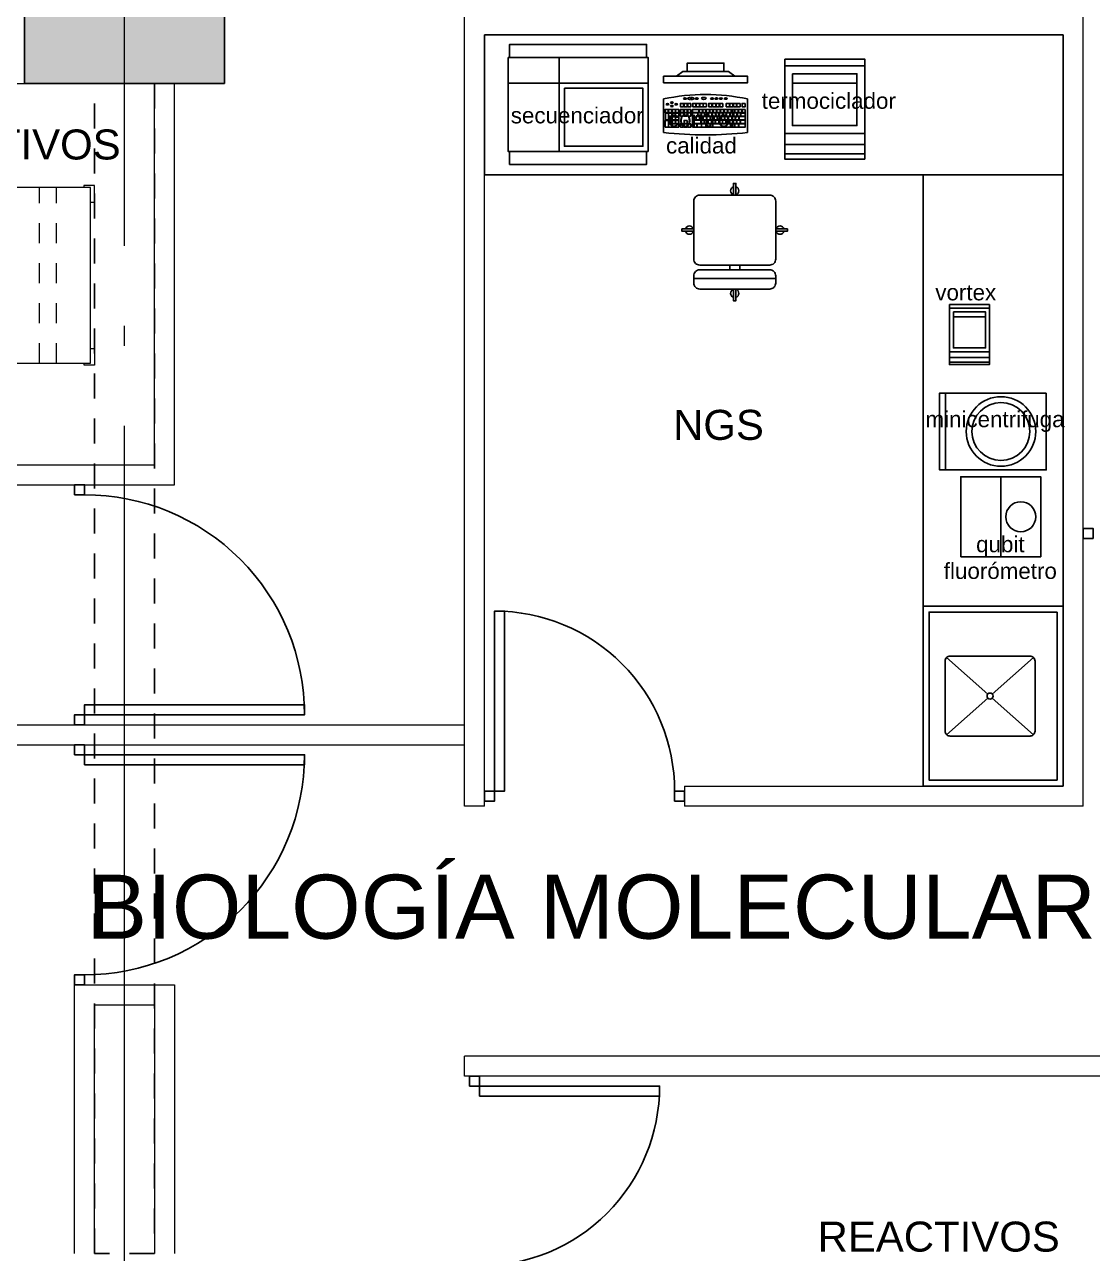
# Model space of a CAD drawing. Header units: metres. Extents: x -22 to 564, y 0 to 143.
# Drawn here: x 303.69 to 309.03, y 34.53 to 40.67 of the extents above; entities that cross this region are included whole.
import ezdxf

# ---------------------------------------------------------------- set-up
doc = ezdxf.new("R2010")
doc.units = ezdxf.units.M
for name, pattern in [('EJES630', [6.3, 5.5, -0.4, 0, -0.4]), ('XREF 3N NEURO-ONCOLOGIA$0$HIDDEN2', [0.1875, 0.125, -0.0625]), ('XREF 3N NEURO-ONCOLOGIA$0$PDF_IMPORT', [1, 0.8, -0.2])]:
    doc.linetypes.add(name, pattern=pattern)
doc.layers.add('EJES', color=11, linetype='EJES630', lineweight=0)
doc.layers.add('XREF 3N NEURO-ONCOLOGIA$0$MUROS DE TABLAROCA', color=150, linetype='Continuous', lineweight=13)
for name, color, linetype in [('TEXTO', 7, 'Continuous'), ('XREF 3N NEURO-ONCOLOGIA$0$-CG-M-WALL', 7, 'Continuous'), ('XREF 3N NEURO-ONCOLOGIA$0$CANCELES', 1, 'Continuous'), ('XREF 3N NEURO-ONCOLOGIA$0$COLUMNAS', 6, 'Continuous'), ('XREF 3N NEURO-ONCOLOGIA$0$CONTRAVENTEOS', 6, 'XREF 3N NEURO-ONCOLOGIA$0$HIDDEN2'), ('XREF 3N NEURO-ONCOLOGIA$0$MOBILIARIO', 161, 'Continuous'), ('XREF 3N NEURO-ONCOLOGIA$0$MOBILIARIO FIJO', 40, 'Continuous'), ('XREF 3N NEURO-ONCOLOGIA$0$TEXTO', 7, 'Continuous')]:
    doc.layers.add(name, color=color, linetype=linetype)
doc.styles.add('100 SUBTITULOS 30', font='arial.ttf', dxfattribs={"height": 0.3})
doc.styles.add('XREF 3N NEURO-ONCOLOGIA$0$100 SUBTITULOS 30', font='arial.ttf', dxfattribs={"height": 0.3})

# ---------------------------------------------------------------- blocks, each defined once
blk = doc.blocks.new('XREF 3N NEURO-ONCOLOGIA$0$C-1')
at = {"layer": 'XREF 3N NEURO-ONCOLOGIA$0$-CG-M-WALL', "true_color": 0x636466}
h = blk.add_hatch(color=251, dxfattribs=at)
h.dxf.hatch_style = 1
h.paths.add_polyline_path([(-0.5, -0.5), (-0.5, 0.5), (0.5, 0.5), (0.5, -0.5)])
blk.add_lwpolyline([(-0.5, -0.5), (-0.5, 0.5), (0.5, 0.5), (0.5, -0.5)], close=True)
blk = doc.blocks.new('XREF 3N NEURO-ONCOLOGIA$0$XR-00$0$04 AQ 03$0$51144A1J')
at = {"layer": 'XREF 3N NEURO-ONCOLOGIA$0$MOBILIARIO'}
for p, q in [((-0.205, 0.5256), (0.205, 0.5256)), ((-0.025, 0.4585), (-0.025, 0.4824)), ((0.025, 0.4585), (0.025, 0.4824))]:
    blk.add_line(p, q, dxfattribs=at)
for points in [[(-0.0062, 0.5782), (-0.0062, 0.6367), (0.0062, 0.6367), (0.0062, 0.5782)], [(-0.205, 0.2773), (-0.2635, 0.2773), (-0.2635, 0.2897), (-0.205, 0.2897)], [(0.205, 0.2773), (0.2635, 0.2773), (0.2635, 0.2897), (0.205, 0.2897)], [(-0.0062, 0.1085), (-0.0062, 0.05), (0.0062, 0.05), (0.0062, 0.1085)]]:
    blk.add_lwpolyline(points, dxfattribs=at)
for points in [[(0.205, 0.5482, 0.414214), (0.175, 0.5782), (-0.175, 0.5782, 0.414214), (-0.205, 0.5482), (-0.205, 0.5124, 0.414214), (-0.175, 0.4824), (0.175, 0.4824, 0.414214), (0.205, 0.5124)], [(0.205, 0.4285, 0.414214), (0.175, 0.4585), (-0.175, 0.4585, 0.414214), (-0.205, 0.4285), (-0.205, 0.1385, 0.414214), (-0.175, 0.1085), (0.175, 0.1085, 0.414214), (0.205, 0.1385)]]:
    blk.add_lwpolyline(points, format="xyb", close=True, dxfattribs=at)
for centre, start, end in [((0, 0.5998), 107.37707, 252.62293), ((0, 0.5998), 287.37803, 72.62197), ((-0.2266, 0.2835), 17.37803, 162.62197), ((-0.2266, 0.2835), 197.37707, 342.62293), ((0.2266, 0.2835), 17.37803, 162.62197), ((0.2266, 0.2835), 197.37707, 342.62293), ((0, 0.0869), 107.37707, 252.62293), ((0, 0.0869), 287.37803, 72.62197)]:
    blk.add_arc(centre, 0.0207, start, end, dxfattribs=at)
blk = doc.blocks.new('XREF 3N NEURO-ONCOLOGIA$0$MESCVERT')
for p, q in [((-0.1931, -0.1478), (-0.01, -0.3538)), ((0.1931, -0.1478), (0.01, -0.3538)), ((-0.01, -0.3762), (-0.1931, -0.5822)), ((0.01, -0.3762), (0.1931, -0.5822))]:
    blk.add_line(p, q)
for points in [[(0.45, 0), (-0.45, 0), (-0.45, -0.7), (0.45, -0.7)], [(0.42, -0.03), (-0.42, -0.03), (-0.42, -0.67), (0.42, -0.67)]]:
    blk.add_lwpolyline(points, close=True)
blk.add_lwpolyline([(-0.2, -0.165, -0.414214), (-0.175, -0.14), (0.175, -0.14, -0.414214), (0.2, -0.165), (0.2, -0.565, -0.414214), (0.175, -0.59), (-0.175, -0.59, -0.414214), (-0.2, -0.565)], format="xyb", close=True)
blk.add_circle((0, -0.365), 0.015)
blk = doc.blocks.new('XREF 3N NEURO-ONCOLOGIA$0$SECUENCIADOR NGS')
for points in [[(0.0654, 0.6844), (0, 0.6844), (0, 0), (0.0654, 0)], [(0.0654, 0.6922), (0.0654, -0.0078), (0.5346, -0.0078), (0.5346, 0.6922)], [(0.0654, 0.6922), (0.1935, 0.6922), (0.1935, -0.0078), (0.0654, -0.0078)], [(0.5346, 0.6844), (0.6, 0.6844), (0.6, 0), (0.5346, 0)], [(0.5346, -0.0078), (0.0654, -0.0078), (0.0654, 0.4362), (0.5346, 0.4362)], [(0.1935, 0.4362), (0.5346, 0.4362), (0.5346, -0.0078), (0.1935, -0.0078)], [(0.219, 0.4106), (0.509, 0.4106), (0.509, 0.0178), (0.219, 0.0178)]]:
    blk.add_lwpolyline(points, close=True)
blk = doc.blocks.new('XREF 3N NEURO-ONCOLOGIA$0$A$C4f4bff68')
for p, q in [((-0.1404, 0.1566), (-0.0216, 0.2754)), ((0.1834, 0.0807), (0.1765, 0.0738)), ((0.1847, 0.0793), (0.1778, 0.0725)), ((0.0866, 0.0195), (0.0996, 0.0324)), ((0.0988, 0.0073), (0.0866, 0.0195)), ((0.0936, 0.0384), (0.105, 0.0498)), ((0.0996, 0.0324), (0.0936, 0.0384)), ((0.1232, 0.0316), (0.0988, 0.0073)), ((0.105, 0.0498), (0.1232, 0.0316)), ((0.2754, -0.0216), (0.1566, -0.1404))]:
    blk.add_line(p, q)
at = {"elevation": 0}
for points in [[(0.3555, 0.0586), (0.3328, 0.036), (0.0358, 0.3329), (0.0585, 0.3556)], [(0.3043, 0.1431), (0.3103, 0.1038), (0.1038, 0.3103), (0.1431, 0.3043)]]:
    blk.add_lwpolyline(points, close=True, dxfattribs=at)
blk.add_lwpolyline([(0.2883, 0.1591), (0.3185, 0.1893), (0.1893, 0.3185), (0.1591, 0.2883)], dxfattribs=at)
for points in [[(-0.0294, 0.2513), (-0.0181, 0.24), (-0.0294, 0.2287), (-0.0407, 0.24), (-0.0294, 0.2513)], [(-0.0501, 0.2306), (-0.0388, 0.2193), (-0.0501, 0.208), (-0.0614, 0.2193), (-0.0501, 0.2306)], [(-0.0462, 0.201), (-0.0349, 0.1897), (-0.0462, 0.1784), (-0.0574, 0.1897), (-0.0462, 0.201)], [(-0.0375, 0.2179), (-0.0262, 0.2067), (-0.0375, 0.1954), (-0.0488, 0.2067), (-0.0375, 0.2179)], [(-0.0335, 0.1884), (-0.0222, 0.1771), (-0.0335, 0.1658), (-0.0448, 0.1771), (-0.0335, 0.1884)], [(-0.025, 0.2054), (-0.0137, 0.1941), (-0.025, 0.1828), (-0.0363, 0.1941), (-0.025, 0.2054)], [(-0.0119, 0.1923), (-0.0006, 0.181), (-0.0119, 0.1697), (-0.0231, 0.181), (-0.0119, 0.1923)], [(-0.0114, 0.2332), (-0.0001, 0.2219), (-0.0114, 0.2106), (-0.0227, 0.2219), (-0.0114, 0.2332)], [(0.0011, 0.2207), (0.0124, 0.2094), (0.0011, 0.1981), (-0.0101, 0.2094), (0.0011, 0.2207)], [(0.0143, 0.2076), (0.0256, 0.1963), (0.0143, 0.185), (0.003, 0.1963), (0.0143, 0.2076)], [(0.0263, 0.1955), (0.0376, 0.1842), (0.0263, 0.1729), (0.015, 0.1842), (0.0263, 0.1955)], [(-0.0706, 0.1742), (-0.0593, 0.1629), (-0.0706, 0.1516), (-0.0818, 0.1629), (-0.0706, 0.1742)], [(-0.058, 0.1616), (-0.0467, 0.1503), (-0.058, 0.139), (-0.0693, 0.1503), (-0.058, 0.1616)], [(-0.053, 0.1823), (-0.0418, 0.171), (-0.053, 0.1597), (-0.0643, 0.171), (-0.053, 0.1823)], [(-0.0453, 0.1489), (-0.034, 0.1377), (-0.0453, 0.1264), (-0.0566, 0.1377), (-0.0453, 0.1489)], [(-0.0404, 0.1696), (-0.0291, 0.1584), (-0.0404, 0.1471), (-0.0517, 0.1584), (-0.0404, 0.1696)], [(-0.0328, 0.1364), (-0.0215, 0.1251), (-0.0328, 0.1138), (-0.0441, 0.1251), (-0.0328, 0.1364)], [(-0.0279, 0.1571), (-0.0166, 0.1458), (-0.0279, 0.1345), (-0.0392, 0.1458), (-0.0279, 0.1571)], [(-0.021, 0.1758), (-0.0097, 0.1646), (-0.021, 0.1533), (-0.0323, 0.1646), (-0.021, 0.1758)], [(-0.0197, 0.1233), (-0.0084, 0.112), (-0.0197, 0.1007), (-0.031, 0.112), (-0.0197, 0.1233)], [(-0.0148, 0.144), (-0.0035, 0.1327), (-0.0148, 0.1214), (-0.0261, 0.1327), (-0.0148, 0.144)], [(-0.0079, 0.1627), (0.0034, 0.1514), (-0.0079, 0.1401), (-0.0192, 0.1514), (-0.0079, 0.1627)], [(-0.0027, 0.132), (0.0085, 0.1207), (-0.0027, 0.1094), (-0.014, 0.1207), (-0.0027, 0.132)], [(0.0002, 0.1803), (0.0115, 0.169), (0.0002, 0.1577), (-0.0111, 0.169), (0.0002, 0.1803)], [(0.0041, 0.1507), (0.0154, 0.1394), (0.0041, 0.1281), (-0.0071, 0.1394), (0.0041, 0.1507)], [(0.0131, 0.1673), (0.0244, 0.1561), (0.0131, 0.1448), (0.0018, 0.1561), (0.0131, 0.1673)], [(0.0171, 0.1378), (0.0284, 0.1265), (0.0171, 0.1152), (0.0058, 0.1265), (0.0171, 0.1378)], [(0.0261, 0.1543), (0.0374, 0.143), (0.0261, 0.1317), (0.0148, 0.143), (0.0261, 0.1543)], [(0.0301, 0.1248), (0.0414, 0.1135), (0.0301, 0.1022), (0.0188, 0.1135), (0.0301, 0.1248)], [(0.0387, 0.1417), (0.05, 0.1304), (0.0387, 0.1191), (0.0275, 0.1304), (0.0387, 0.1417)], [(0.0496, 0.1723), (0.0609, 0.161), (0.0496, 0.1497), (0.0383, 0.161), (0.0496, 0.1723)], [(0.0518, 0.1287), (0.0631, 0.1174), (0.0518, 0.1061), (0.0405, 0.1174), (0.0518, 0.1287)], [(0.0626, 0.1592), (0.0739, 0.1479), (0.0626, 0.1367), (0.0513, 0.1479), (0.0626, 0.1592)], [(0.0752, 0.1466), (0.0865, 0.1353), (0.0752, 0.124), (0.0639, 0.1353), (0.0752, 0.1466)], [(0.0882, 0.1336), (0.0995, 0.1223), (0.0882, 0.111), (0.0769, 0.1223), (0.0882, 0.1336)], [(-0.0077, 0.1113), (0.0036, 0.1), (-0.0077, 0.0887), (-0.019, 0.1), (-0.0077, 0.1113)], [(0.0053, 0.0984), (0.0165, 0.0871), (0.0053, 0.0758), (-0.006, 0.0871), (0.0053, 0.0984)], [(0.0102, 0.119), (0.0215, 0.1078), (0.0102, 0.0965), (-0.0011, 0.1078), (0.0102, 0.119)], [(0.0183, 0.0853), (0.0296, 0.074), (0.0183, 0.0628), (0.007, 0.074), (0.0183, 0.0853)], [(0.0232, 0.106), (0.0345, 0.0947), (0.0232, 0.0834), (0.0119, 0.0947), (0.0232, 0.106)], [(0.0309, 0.0727), (0.0422, 0.0614), (0.0309, 0.0501), (0.0196, 0.0614), (0.0309, 0.0727)], [(0.0358, 0.0934), (0.0471, 0.0821), (0.0358, 0.0708), (0.0245, 0.0821), (0.0358, 0.0934)], [(0.0427, 0.1121), (0.054, 0.1008), (0.0427, 0.0895), (0.0314, 0.1008), (0.0427, 0.1121)], [(0.0488, 0.0804), (0.0601, 0.0691), (0.0488, 0.0578), (0.0375, 0.0691), (0.0488, 0.0804)], [(0.0557, 0.0991), (0.067, 0.0878), (0.0557, 0.0765), (0.0444, 0.0878), (0.0557, 0.0991)], [(0.0614, 0.0679), (0.0727, 0.0566), (0.0614, 0.0453), (0.0501, 0.0566), (0.0614, 0.0679)], [(0.0643, 0.1162), (0.0756, 0.1049), (0.0643, 0.0936), (0.053, 0.1049), (0.0643, 0.1162)], [(0.0683, 0.0866), (0.0795, 0.0753), (0.0683, 0.064), (0.057, 0.0753), (0.0683, 0.0866)], [(0.0768, 0.1036), (0.0881, 0.0923), (0.0768, 0.0811), (0.0655, 0.0923), (0.0768, 0.1036)], [(0.0808, 0.0741), (0.0921, 0.0628), (0.0808, 0.0515), (0.0695, 0.0628), (0.0808, 0.0741)], [(0.0889, 0.0915), (0.1002, 0.0802), (0.0889, 0.0689), (0.0777, 0.0802), (0.0889, 0.0915)], [(0.0929, 0.0619), (0.1042, 0.0506), (0.0929, 0.0393), (0.0816, 0.0506), (0.0929, 0.0619)], [(0.1015, 0.079), (0.1128, 0.0677), (0.1015, 0.0564), (0.0902, 0.0677), (0.1015, 0.079)], [(0.1077, 0.1142), (0.119, 0.1029), (0.1077, 0.0916), (0.0964, 0.1029), (0.1077, 0.1142)], [(0.1197, 0.1021), (0.131, 0.0908), (0.1197, 0.0795), (0.1084, 0.0908), (0.1197, 0.1021)], [(0.1323, 0.0895), (0.1436, 0.0782), (0.1323, 0.0669), (0.121, 0.0782), (0.1323, 0.0895)], [(0.1448, 0.077), (0.1561, 0.0657), (0.1448, 0.0544), (0.1336, 0.0657), (0.1448, 0.077)], [(0.0439, 0.0597), (0.0552, 0.0484), (0.0439, 0.0371), (0.0326, 0.0484), (0.0439, 0.0597)], [(0.0564, 0.0472), (0.0677, 0.0359), (0.0564, 0.0246), (0.0452, 0.0359), (0.0564, 0.0472)], [(0.0739, 0.0553), (0.0852, 0.044), (0.0739, 0.0328), (0.0626, 0.044), (0.0739, 0.0553)], [(0.086, 0.0432), (0.0973, 0.0319), (0.086, 0.0206), (0.0747, 0.0319), (0.086, 0.0432)], [(0.1298, 0.026), (0.1411, 0.0147), (0.1298, 0.0034), (0.1185, 0.0147), (0.1298, 0.026)], [(0.1421, 0.0383), (0.1534, 0.027), (0.1421, 0.0158), (0.1308, 0.027), (0.1421, 0.0383)], [(0.1424, 0.0134), (0.1537, 0.0021), (0.1424, -0.0092), (0.1311, 0.0021), (0.1424, 0.0134)], [(0.1547, 0.0257), (0.166, 0.0144), (0.1547, 0.0031), (0.1434, 0.0144), (0.1547, 0.0257)], [(0.1554, 0.0004), (0.1667, -0.0109), (0.1554, -0.0222), (0.1441, -0.0109), (0.1554, 0.0004)], [(0.1628, 0.059), (0.1741, 0.0477), (0.1628, 0.0364), (0.1515, 0.0477), (0.1628, 0.059)], [(0.1678, 0.0127), (0.179, 0.0014), (0.1678, -0.0099), (0.1565, 0.0014), (0.1678, 0.0127)], [(0.1754, 0.0464), (0.1867, 0.0351), (0.1754, 0.0238), (0.1641, 0.0351), (0.1754, 0.0464)], [(0.1884, 0.0334), (0.1997, 0.0221), (0.1884, 0.0108), (0.1772, 0.0221), (0.1884, 0.0334)], [(0.0909, -0.0129), (0.1022, -0.0242), (0.0909, -0.0355), (0.0796, -0.0242), (0.0909, -0.0129)], [(0.1035, -0.0255), (0.1148, -0.0368), (0.1035, -0.0481), (0.0922, -0.0368), (0.1035, -0.0255)], [(0.1158, -0.0132), (0.1271, -0.0245), (0.1158, -0.0358), (0.1045, -0.0245), (0.1158, -0.0132)], [(0.1165, -0.0385), (0.1278, -0.0498), (0.1165, -0.0611), (0.1052, -0.0498), (0.1165, -0.0385)], [(0.1455, -0.0435), (0.1568, -0.0548), (0.1455, -0.0661), (0.1342, -0.0548), (0.1455, -0.0435)], [(0.1575, -0.0555), (0.1688, -0.0668), (0.1575, -0.0781), (0.1463, -0.0668), (0.1575, -0.0555)], [(0.1588, -0.0302), (0.1701, -0.0415), (0.1588, -0.0528), (0.1475, -0.0415), (0.1588, -0.0302)], [(0.1708, -0.0422), (0.1821, -0.0535), (0.1708, -0.0648), (0.1596, -0.0535), (0.1708, -0.0422)], [(0.1716, -0.0174), (0.1829, -0.0287), (0.1716, -0.04), (0.1603, -0.0287), (0.1716, -0.0174)], [(0.1836, -0.0294), (0.1949, -0.0407), (0.1836, -0.052), (0.1724, -0.0407), (0.1836, -0.0294)], [(0.184, -0.0553), (0.1952, -0.0666), (0.184, -0.0779), (0.1727, -0.0666), (0.184, -0.0553)], [(0.1844, -0.0046), (0.1957, -0.0159), (0.1844, -0.0271), (0.1731, -0.0159), (0.1844, -0.0046)], [(0.1965, -0.0166), (0.2077, -0.0279), (0.1965, -0.0392), (0.1852, -0.0279), (0.1965, -0.0166)], [(0.1968, -0.0425), (0.2081, -0.0538), (0.1968, -0.0651), (0.1855, -0.0538), (0.1968, -0.0425)], [(0.2096, -0.0297), (0.2209, -0.041), (0.2096, -0.0523), (0.1983, -0.041), (0.2096, -0.0297)], [(0.2216, -0.0417), (0.2329, -0.053), (0.2216, -0.0643), (0.2103, -0.053), (0.2216, -0.0417)], [(0.1583, -0.0809), (0.1696, -0.0922), (0.1583, -0.1035), (0.1471, -0.0922), (0.1583, -0.0809)], [(0.1707, -0.0686), (0.182, -0.0799), (0.1707, -0.0912), (0.1594, -0.0799), (0.1707, -0.0686)]]:
    blk.add_lwpolyline(points)
for points in [[(-0.0717, 0.1751), (-0.0886, 0.192), (-0.0998, 0.1809), (-0.0828, 0.164)], [(-0.0544, 0.1834), (-0.0759, 0.2048), (-0.0872, 0.1935), (-0.0657, 0.172)], [(-0.0478, 0.2023), (-0.0631, 0.2176), (-0.0744, 0.2063), (-0.0591, 0.191)], [(-0.0788, 0.1571), (-0.1012, 0.1795), (-0.1126, 0.1681), (-0.0902, 0.1457)], [(-0.0646, 0.1432), (-0.0773, 0.1559), (-0.0888, 0.1444), (-0.0761, 0.1317)], [(-0.0501, 0.1287), (-0.0628, 0.1414), (-0.0743, 0.1299), (-0.0616, 0.1171)], [(-0.0484, 0.1271), (0.0223, 0.0564), (0.0107, 0.0448), (-0.0599, 0.1155)], [(0.1138, 0.0667), (0.136, 0.0445), (0.1247, 0.0332), (0.1024, 0.0554)], [(0.0229, 0.0557), (0.0382, 0.0404), (0.0266, 0.0289), (0.0113, 0.0441)], [(0.0389, 0.0397), (0.0532, 0.0254), (0.0417, 0.0139), (0.0274, 0.0282)], [(0.0539, 0.0247), (0.0691, 0.0095), (0.0576, -0.002), (0.0424, 0.0132)], [(0.0687, 0.0348), (0.0975, 0.006), (0.0862, -0.0054), (0.0574, 0.0235)], [(0.07, 0.0086), (0.0851, -0.0065), (0.0736, -0.018), (0.0585, -0.0029)], [(0.1564, -0.0793), (0.1333, -0.0562), (0.122, -0.0675), (0.1451, -0.0906)], [(0.2084, -0.0548), (0.2188, -0.0652), (0.1948, -0.0892), (0.1844, -0.0788)], [(0.1827, -0.0804), (0.1934, -0.0911), (0.17, -0.1145), (0.1593, -0.1038)]]:
    blk.add_lwpolyline(points, close=True)
for centre, radius, start, end in [((-0.5594, -0.5594), 0.993, 32.7905, 57.20948), ((1.3702, 1.3702), 1.9378, 218.77862, 231.22137)]:
    blk.add_arc(centre, radius, start, end)
for centre, major_axis in [((0.0572, 0.1996), (0.00553, -0.00553)), ((0.0745, 0.1823), (0.00553, -0.00553)), ((0.0902, 0.1665), (0.00553, -0.00553)), ((0.1055, 0.1512), (0.00553, -0.00553)), ((0.1352, 0.1223), (0.0083, -0.0083)), ((0.1598, 0.097), (0.00553, -0.00553)), ((0.2012, 0.0556), (0.00553, -0.00553)), ((0.2124, 0.0039), (0.0047, -0.0047)), ((0.2333, -0.0053), (0.0047, -0.0047)), ((0.2212, -0.0175), (0.0047, -0.0047)), ((0.243, -0.0267), (0.0047, -0.0047))]:
    blk.add_ellipse(centre, major_axis=major_axis, ratio=0.470035)
for centre, start_param, end_param in [((0.1802, 0.077), 7.880054, 10.969502), ((0.1807, 0.0764), 4.762857, 7.803514)]:
    blk.add_ellipse(centre, major_axis=(0.0108, -0.0108), ratio=0.319888, start_param=start_param, end_param=end_param)
blk = doc.blocks.new('XREF 3N NEURO-ONCOLOGIA$0$TERMOCICLADOR')
blk.add_line((0.1211, 0.1612), (0.1211, -0.1612))
for points in [[(0, 0.2), (0.5, 0.2), (0.5, -0.2), (0, -0.2)], [(0.0348, 0.2), (0.3715, 0.2), (0.3715, -0.2), (0.0348, -0.2)], [(0.4747, 0.2), (0.4278, 0.2), (0.4278, -0.2), (0.4747, -0.2)], [(0.5, 0.2), (0.4747, 0.2), (0.4747, -0.2), (0.5, -0.2)], [(0.0736, 0.1612), (0.3326, 0.1612), (0.3326, -0.1612), (0.0736, -0.1612)]]:
    blk.add_lwpolyline(points, close=True)
blk = doc.blocks.new('XREF 3N NEURO-ONCOLOGIA$0$QUBIT FLUROM')
blk.add_line((4.8973, 28.8966), (4.8973, 28.7354))
for points in [[(4.8367, 28.916), (5.1367, 28.916), (5.1367, 28.716), (4.8367, 28.716)], [(4.8541, 28.916), (5.0725, 28.916), (5.0725, 28.716), (4.8541, 28.716)], [(4.8736, 28.8966), (5.0531, 28.8966), (5.0531, 28.7354), (4.8736, 28.7354)], [(5.1241, 28.916), (5.1006, 28.916), (5.1006, 28.716), (5.1241, 28.716)], [(5.1367, 28.916), (5.1241, 28.916), (5.1241, 28.716), (5.1367, 28.716)]]:
    blk.add_lwpolyline(points, close=True)
blk = doc.blocks.new('XREF 3N NEURO-ONCOLOGIA$0$BORTEX')
blk.add_line((-0.192, -0.504), (0.192, -0.504))
blk.add_lwpolyline([(-0.192, 0), (0.192, 0), (0.192, -0.5338), (-0.192, -0.5338)], close=True)
for radius in [0.1738, 0.1448]:
    blk.add_circle((0, -0.2266), radius)
blk = doc.blocks.new('XREF 3N NEURO-ONCOLOGIA$0$A-03 PLANTA BAJA$0$equipouroanalisis')
for points in [[(-0.4, -0.2), (0, -0.2), (0, 0.2), (-0.4, 0.2), (-0.4, 0.2), (-0.4, 0), (-0.4, -0.2)], [(-0.4, 0), (0, 0)]]:
    blk.add_lwpolyline(points)
blk.add_circle((-0.2, 0.1), 0.075)
blk = doc.blocks.new('XREF 3N NEURO-ONCOLOGIA$0$A$Cd25cff23')
at = {"extrusion": (-1.0057e-18, 2.37902e-20, -1), "zscale": -0.9999999999999999, "rotation": 90.00027025357498}
blk.add_blockref('XREF 3N NEURO-ONCOLOGIA$0$A-03 PLANTA BAJA$0$equipouroanalisis', (-0.118, 0.0547), dxfattribs=at)
blk = doc.blocks.new('XREF 3N NEURO-ONCOLOGIA$0$A$Ce8e868ac')
at = {"layer": 'XREF 3N NEURO-ONCOLOGIA$0$MOBILIARIO', "lineweight": 0}
for points in [[(0.3289, 0.1603), (0.3078, 0.1603), (0.3077, 0.2449), (0.3607, 0.2449), (0.3607, 0.2343)], [(0.7522, 0.1603), (0.7628, 0.1603), (0.7628, 0.245), (0.7099, 0.245), (0.7099, 0.2344)], [(0.329, -0.57), (0.3079, -0.57), (0.3079, -0.6546), (0.3608, -0.6546), (0.3608, -0.644)], [(0.7523, -0.5699), (0.7629, -0.5699), (0.7629, -0.6546), (0.71, -0.6546), (0.71, -0.644)]]:
    blk.add_lwpolyline(points, dxfattribs=at)
blk.add_lwpolyline([(0.3289, 0.2343), (0.7522, 0.2344), (0.7523, -0.644), (0.329, -0.644)], close=True, dxfattribs=at)
at = {"layer": 'XREF 3N NEURO-ONCOLOGIA$0$MOBILIARIO', "linetype": 'XREF 3N NEURO-ONCOLOGIA$0$PDF_IMPORT', "lineweight": 0, "ltscale": 0.031748}
for points in [[(0.4984, -0.644), (0.4982, 0.2344)], [(0.583, -0.644), (0.5829, 0.2344)]]:
    blk.add_lwpolyline(points, dxfattribs=at)
blk = doc.blocks.new('XREF 3N NEURO-ONCOLOGIA')
at = {"layer": 'XREF 3N NEURO-ONCOLOGIA$0$CANCELES', "elevation": 0}
for points in [[(3.651, 33.2401), (3.601, 33.2401), (3.601, 33.2901), (3.651, 33.2901)], [(4.801, 33.2401), (4.751, 33.2401), (4.751, 33.2901), (4.801, 33.2901)], [(4.901, 33.2401), (4.951, 33.2401), (4.951, 33.2901), (4.901, 33.2901)], [(6.051, 33.2401), (6.101, 33.2401), (6.101, 33.2901), (6.051, 33.2901)], [(3.0946, 31.3151), (3.1446, 31.3151), (3.1446, 31.2651), (3.0946, 31.2651)], [(4.5196, 31.2401), (4.5196, 31.1901), (4.5696, 31.1901), (4.5696, 31.2401)], [(4.5196, 30.2901), (4.5196, 30.2401), (4.5696, 30.2401), (4.5696, 30.2901)]]:
    blk.add_lwpolyline(points, close=True, dxfattribs=at)
for points in [[(4.751, 32.1401), (4.701, 32.1401), (4.701, 33.2401), (4.751, 33.2401), (4.751, 32.1401, -0.414214), (3.651, 33.2401)], [(4.951, 32.1401), (5.001, 32.1401), (5.001, 33.2401), (4.951, 33.2401), (4.951, 32.1401, 0.414214), (6.051, 33.2401)], [(3.0946, 30.3651), (3.0446, 30.3651), (3.0446, 31.2651), (3.0946, 31.2651), (3.0946, 30.3651, -0.414214), (2.1946, 31.2651)], [(5.4696, 31.1901), (5.4696, 31.1401), (4.5696, 31.1401), (4.5696, 31.1901), (5.4696, 31.1901, -0.414214), (4.5696, 30.2901)]]:
    blk.add_lwpolyline(points, format="xyb", dxfattribs=at)
at = {"layer": 'XREF 3N NEURO-ONCOLOGIA$0$CANCELES'}
blk.add_lwpolyline([(5.833, 28.2483), (5.833, 28.1983), (5.883, 28.1983), (5.883, 28.2483)], close=True, dxfattribs=at)
at = {"layer": 'XREF 3N NEURO-ONCOLOGIA$0$CONTRAVENTEOS', "color": 3, "elevation": 0}
blk.add_lwpolyline([(2.258, 33.1901), (8.108, 33.1901), (8.108, 32.8901), (2.258, 32.8901)], close=True, dxfattribs=at)
at = {"layer": 'XREF 3N NEURO-ONCOLOGIA$0$MOBILIARIO FIJO', "elevation": 0}
for points in [[(7.6505, 28.3483), (8.3505, 28.3483), (8.3505, 31.2401), (7.6505, 31.2401)], [(7.6505, 28.3483), (7.6505, 29.0483), (5.4946, 29.0483), (5.4946, 28.3483)]]:
    blk.add_lwpolyline(points, close=True, dxfattribs=at)
at = {"layer": 'XREF 3N NEURO-ONCOLOGIA$0$MUROS DE TABLAROCA'}
for p, q in [((4.901, 34.4148), (4.901, 31.3401)), ((4.801, 34.3149), (4.801, 31.3401)), ((8.108, 33.6401), (8.108, 33.5401)), ((8.108, 33.5399), (9.458, 33.5398)), ((3.1446, 31.3401), (3.2446, 31.3401)), ((3.1446, 26.9483), (3.1446, 31.3401)), ((3.2446, 26.9483), (3.2446, 31.3401)), ((4.4946, 31.3401), (8.4505, 31.3401)), ((4.4946, 31.2401), (4.4946, 31.3401)), ((4.4946, 31.2401), (8.3505, 31.2401)), ((8.3505, 28.3483), (8.3505, 31.2401)), ((4.4946, 28.2483), (4.4946, 30.2401)), ((4.5946, 30.2401), (4.4946, 30.2401)), ((4.5946, 30.2401), (4.5946, 28.3483)), ((4.5946, 28.3483), (8.3505, 28.3483)), ((4.4946, 28.2483), (13.708, 28.2483))]:
    blk.add_line(p, q, dxfattribs=at)
at = {"layer": 'XREF 3N NEURO-ONCOLOGIA$0$MUROS DE TABLAROCA', "elevation": 0}
for points in [[(6.101, 34.5802), (6.101, 32.7901), (8.108, 32.7901)], [(6.201, 34.5802), (6.201, 32.8901), (8.108, 32.8901)], [(2.258, 33.2901), (3.601, 33.2901), (3.601, 32.7901), (2.258, 32.7901)], [(2.258, 33.1901), (3.501, 33.1901), (3.501, 32.8901), (2.258, 32.8901)]]:
    blk.add_lwpolyline(points, dxfattribs=at)
at = {"layer": 'XREF 3N NEURO-ONCOLOGIA$0$COLUMNAS'}
blk.add_blockref('XREF 3N NEURO-ONCOLOGIA$0$C-1', (8.608, 33.0401, 0), dxfattribs=at)
at = {"layer": 'XREF 3N NEURO-ONCOLOGIA$0$MOBILIARIO', "xscale": -1}
for name, p, rotation in [('XREF 3N NEURO-ONCOLOGIA$0$A$Ce8e868ac', (7.353, 32.8823), 270.016477023948), ('XREF 3N NEURO-ONCOLOGIA$0$A$C4f4bff68', (7.8504, 30.1354, 0), 224.9999921125819)]:
    blk.add_blockref(name, p, dxfattribs=dict(at, rotation=rotation))
for name, p in [('XREF 3N NEURO-ONCOLOGIA$0$SECUENCIADOR NGS', (8.3026, 30.4306, 0)), ('XREF 3N NEURO-ONCOLOGIA$0$TERMOCICLADOR', (8.2295, 29.5396, 0)), ('XREF 3N NEURO-ONCOLOGIA$0$QUBIT FLUROM', (11.8386, 0, 0))]:
    blk.add_blockref(name, p, dxfattribs=at)
at = {"layer": 'XREF 3N NEURO-ONCOLOGIA$0$MOBILIARIO', "xscale": 1.000021560058902, "yscale": 1.000021560058902, "zscale": 1.000021560058902, "rotation": 90.00000000000001}
blk.add_blockref('XREF 3N NEURO-ONCOLOGIA$0$XR-00$0$04 AQ 03$0$51144A1J', (7.6578, 29.9898, 0), dxfattribs=at)
at = {"layer": 'XREF 3N NEURO-ONCOLOGIA$0$MOBILIARIO'}
for name, p, rotation in [('XREF 3N NEURO-ONCOLOGIA$0$BORTEX', (6.3674, 28.432, 0), 180), ('XREF 3N NEURO-ONCOLOGIA$0$A$Cd25cff23', (6.0864, 28.7773, 0), 270)]:
    blk.add_blockref(name, p, dxfattribs=dict(at, rotation=rotation))
at = {"layer": 'XREF 3N NEURO-ONCOLOGIA$0$MOBILIARIO FIJO', "xscale": -1, "rotation": 180}
blk.add_blockref('XREF 3N NEURO-ONCOLOGIA$0$MESCVERT', (5.0446, 28.3483, 0), dxfattribs=at)
at = {"layer": 'XREF 3N NEURO-ONCOLOGIA$0$TEXTO', "char_height": 0.08, "width": 0.630823, "attachment_point": 1, "rotation": 270, "style": 'XREF 3N NEURO-ONCOLOGIA$0$100 SUBTITULOS 30'}
for s, insert in [('secuenciador', (7.9879, 31.1093, 0)), ('\\pxqc;control calidad', (7.9706, 30.4714, 0)), ('\\pxqc;termociclador', (8.0607, 29.8347, 0)), ('minicentrifuga', (6.4688, 29.0362, 0)), ('\\pxqc;qubit fluorómetro', (5.8436, 28.9771, 0)), ('\\pxqc;vortex', (7.103, 29.15, 0))]:
    blk.add_mtext(s, dxfattribs=dict(at, insert=insert))

msp = doc.modelspace()

# ---------------------------------------------------------------- block references
at = {"rotation": 90}
msp.add_blockref('XREF 3N NEURO-ONCOLOGIA', (337.2286, 32.2671), dxfattribs=at)

# ---------------------------------------------------------------- next in the draw order: linework, layer by layer
at = {"layer": 'EJES'}
msp.add_line((304.1886, 33.1628), (304.1886, 58.5478), dxfattribs=at)

# ---------------------------------------------------------------- next in the draw order: texts
at = {"layer": 'TEXTO', "attachment_point": 1, "style": '100 SUBTITULOS 30'}
for s, insert, char_height, width in [('\\pxqc;REACTIVOS', (302.3865, 40.1444, 0), 0.15, 2.353903), ('\\pxqc;NGS', (306.6962, 38.7426, 0), 0.15, 0.923026), ('BIOLOGÍA MOLECULAR', (304.0027, 36.4187, 0), 0.32, 5.536958), ('\\pxqc;REACTIVOS', (307.0818, 34.6842, 0), 0.15, 2.353903)]:
    msp.add_mtext(s, dxfattribs=dict(at, insert=insert, char_height=char_height, width=width))

doc.saveas('drawing.dxf')
